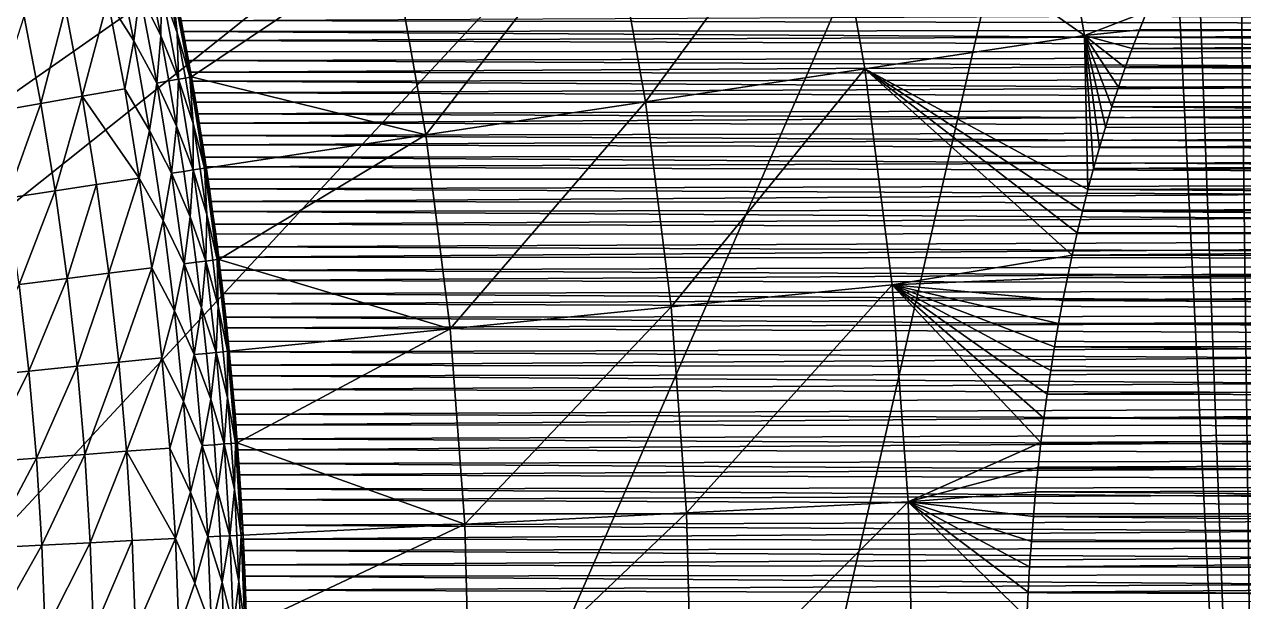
# Model space of a CAD drawing. Header units: millimetres. Extents: x -3250 to 8000, y -3250 to 3250.
# Drawn here: x 2349 to 3173, y 80 to 470 of the extents above; entities that cross this region are included whole.
import ezdxf

# ---------------------------------------------------------------- set-up
doc = ezdxf.new("R2010")
doc.units = ezdxf.units.MM
doc.header["$MEASUREMENT"] = 0
doc.layers.add('MESH_3D', color=2, linetype='CONTINUOUS')

msp = doc.modelspace()

# ---------------------------------------------------------------- linework, layer by layer
at = {"layer": 'MESH_3D'}
for points in [[(2150.48, 2436.79, 32500), (-2326.57, -2269.27, 32500), (3105.61, 957.95, 32500)], [(3105.61, 957.95, 32500), (-2326.57, -2269.27, 32500), (-1962.36, -2590.68, 32500)], [(3105.61, 957.95, 32500), (-1962.36, -2590.68, 32500), (-1625, -2814.58, 32500)], [(3105.61, 957.95, 32500), (-1625, -2814.58, 32500), (-723.19, -3168.52, 32500)], [(3105.61, 957.95, 32500), (-723.19, -3168.52, 32500), (1410.12, -2928.15, 32500)], [(3105.61, 957.95, 32500), (1410.12, -2928.15, 32500), (2382.42, -2210.56, 32500)], [(3105.61, 957.95, 32500), (2382.42, -2210.56, 32500), (3185.56, -643.97, 32500)], [(3105.61, 957.95, 32500), (3185.56, -643.97, 32500), (3128.53, 880.23, 32500)], [(3128.53, 880.23, 32500), (3185.56, -643.97, 32500), (3168.52, 723.19, 32500)], [(3168.52, 723.19, 32500), (3233.85, 323.6, 32500), (3213.7, 484.39, 32500)], [(3168.52, 723.19, 32500), (3185.56, -643.97, 32500), (3233.85, 323.6, 32500)], [(3038.53, 614.25, 24800), (3065.38, 462.03, 24800), (2891.51, 584.53, 24600)], [(3038.53, 614.25, 24800), (3107.48, 478.37, 24858.78), (3065.38, 462.03, 24800)], [(2891.51, 584.53, 24600), (2768.73, 417.32, 24400), (2744.48, 554.81, 24400)], [(2891.51, 584.53, 24600), (2917.05, 439.67, 24600), (2768.73, 417.32, 24400)], [(3065.38, 462.03, 24800), (2917.05, 439.67, 24600), (2891.51, 584.53, 24600)], [(2744.48, 554.81, 24400), (2620.4, 394.96, 24200), (2597.46, 525.09, 24200)], [(2744.48, 554.81, 24400), (2768.73, 417.32, 24400), (2620.4, 394.96, 24200)], [(2597.46, 525.09, 24200), (2462.02, 434.12, 24000), (2450.43, 495.37, 24000)], [(2597.46, 525.09, 24200), (2620.4, 394.96, 24200), (2462.02, 434.12, 24000)], [(2410.89, 518.74, -205.25), (2423.07, 458.47, -205.25), (2405.56, 486.3, -238.11)], [(2410.89, 518.74, -205.25), (2427.16, 490.66, -171.85), (2423.07, 458.47, -205.25)], [(2446.37, 494.54, -71.93), (2452.35, 464.01, -71.93), (2441.73, 493.61, -105.25)], [(2446.37, 494.54, -71.93), (2449.27, 495.13, -38.42), (2452.35, 464.01, -71.93)], [(2449.27, 495.13, -38.42), (2450.43, 495.37), (2462.02, 434.12)], [(2449.27, 495.13, -38.42), (2462.02, 434.12), (2460.86, 433.92, -38.42)], [(2452.35, 464.01, -71.93), (2449.27, 495.13, -38.42), (2460.86, 433.92, -38.42)], [(2450.43, 495.37), (2457.53, 458.86, 544.68), (2462.02, 434.12)], [(2450.43, 495.37), (2454.98, 472.29, 554.29), (2457.53, 458.86, 544.68)], [(2450.43, 495.37, 24000), (2462.02, 434.12, 24000), (2456.41, 464.8, 1851.13)], [(2450.43, 495.37, 24000), (2456.41, 464.8, 1851.13), (2453.85, 478.12, 1841.41)], [(2405.56, 486.3, -238.11), (2388.19, 421.1, -303.82), (2376.95, 480.51, -303.82)], [(2405.56, 486.3, -238.11), (2416.94, 426.17, -238.11), (2388.19, 421.1, -303.82)], [(2423.07, 458.47, -205.25), (2416.94, 426.17, -238.11), (2405.56, 486.3, -238.11)], [(2423.07, 458.47, -205.25), (2427.16, 490.66, -171.85), (2438.64, 430, -171.85)], [(2435.29, 492.3, -138.74), (2441.24, 461.91, -138.74), (2427.16, 490.66, -171.85)], [(2441.24, 461.91, -138.74), (2438.64, 430, -171.85), (2427.16, 490.66, -171.85)], [(2435.29, 492.3, -138.74), (2441.73, 493.61, -105.25), (2441.24, 461.91, -138.74)], [(2441.24, 461.91, -138.74), (2441.73, 493.61, -105.25), (2453.28, 432.58, -105.25)], [(2452.35, 464.01, -71.93), (2453.28, 432.58, -105.25), (2441.73, 493.61, -105.25)], [(2376.95, 480.51, -303.82), (2360.22, 416.17, -355.73), (2349.11, 474.88, -355.73)], [(2376.95, 480.51, -303.82), (2388.19, 421.1, -303.82), (2360.22, 416.17, -355.73)], [(2453.85, 478.12, 1841.41), (4800, 466.99, 1849.55), (4800, 483.04, 1837.71)], [(2453.85, 478.12, 1841.41), (2456.41, 464.8, 1851.13), (4800, 466.99, 1849.55)], [(2454.98, 472.29, 554.29), (4800, 483.04, 562.29), (4800, 466.99, 550.45)], [(3065.38, 462.03, 24800), (3107.48, 478.37, 24858.78), (3102.49, 465.96, 24849.71)], [(4800, 466.99, 24850.45), (3102.49, 465.96, 24849.71), (3107.48, 478.37, 24858.78)], [(4800, 483.04, 24862.29), (4800, 466.99, 24850.45), (3107.48, 478.37, 24858.78)], [(2349.11, 474.88, -355.73), (2360.22, 416.17, -355.73), (2328.01, 410.49, -406.77)], [(2457.53, 458.86, 544.68), (2454.98, 472.29, 554.29), (4800, 466.99, 550.45)], [(2441.24, 461.91, -138.74), (2446.81, 431.44, -138.74), (2438.64, 430, -171.85)], [(2441.24, 461.91, -138.74), (2453.28, 432.58, -105.25), (2446.81, 431.44, -138.74)], [(2452.35, 464.01, -71.93), (2460.86, 433.92, -38.42), (2457.94, 433.4, -71.93)], [(2452.35, 464.01, -71.93), (2457.94, 433.4, -71.93), (2453.28, 432.58, -105.25)], [(2456.41, 464.8, 1851.13), (4800, 450.66, 1860.99), (4800, 466.99, 1849.55)], [(2462.02, 434.12, 24000), (2458.94, 451.23, 1860.6), (2456.41, 464.8, 1851.13)], [(2456.41, 464.8, 1851.13), (2458.94, 451.23, 1860.6), (4800, 450.66, 1860.99)], [(2457.53, 458.86, 544.68), (4800, 466.99, 550.45), (4800, 450.66, 539.01)], [(3065.38, 462.03, 24800), (3067.62, 358.02, 24784.58), (2917.05, 439.67, 24600)], [(3065.38, 462.03, 24800), (3102.49, 465.96, 24849.71), (3097.63, 453.32, 24840.83)], [(3065.38, 462.03, 24800), (3071.46, 372.34, 24791.93), (3067.62, 358.02, 24784.58)], [(3065.38, 462.03, 24800), (3075.46, 386.43, 24799.52), (3071.46, 372.34, 24791.93)], [(3065.38, 462.03, 24800), (3079.6, 400.29, 24807.35), (3075.46, 386.43, 24799.52)], [(3065.38, 462.03, 24800), (3083.9, 413.91, 24815.4), (3079.6, 400.29, 24807.35)], [(3065.38, 462.03, 24800), (3088.33, 427.28, 24823.67), (3083.9, 413.91, 24815.4)], [(3065.38, 462.03, 24800), (3092.91, 440.42, 24832.15), (3088.33, 427.28, 24823.67)], [(3065.38, 462.03, 24800), (3097.63, 453.32, 24840.83), (3092.91, 440.42, 24832.15)], [(4800, 466.99, 24850.45), (4800, 450.66, 24839.01), (3097.63, 453.32, 24840.83)], [(4800, 466.99, 24850.45), (3097.63, 453.32, 24840.83), (3102.49, 465.96, 24849.71)], [(2423.07, 458.47, -205.25), (2433.75, 397.92, -205.25), (2416.94, 426.17, -238.11)], [(2423.07, 458.47, -205.25), (2438.64, 430, -171.85), (2433.75, 397.92, -205.25)], [(2457.53, 458.86, 544.68), (2460.04, 445.19, 535.31), (2462.02, 434.12)], [(2460.04, 445.19, 535.31), (2457.53, 458.86, 544.68), (4800, 450.66, 539.01)], [(4800, 450.66, 24839.01), (3092.91, 440.42, 24832.15), (3097.63, 453.32, 24840.83)], [(2462.02, 434.12, 24000), (2461.43, 437.43, 1869.82), (2458.94, 451.23, 1860.6)], [(2458.94, 451.23, 1860.6), (2461.43, 437.43, 1869.82), (4800, 450.66, 1860.99)], [(2460.04, 445.19, 535.31), (4800, 450.66, 539.01), (4800, 434.04, 527.98)], [(2460.04, 445.19, 535.31), (2462.52, 431.28, 526.21), (2462.02, 434.12)], [(2462.52, 431.28, 526.21), (2460.04, 445.19, 535.31), (4800, 434.04, 527.98)], [(2461.43, 437.43, 1869.82), (4800, 434.04, 1872.02), (4800, 450.66, 1860.99)], [(4800, 450.66, 24839.01), (4800, 434.04, 24827.98), (3092.91, 440.42, 24832.15)], [(2462.02, 434.12, 24000), (2463.89, 423.4, 1878.77), (2461.43, 437.43, 1869.82)], [(2461.43, 437.43, 1869.82), (2463.89, 423.4, 1878.77), (4800, 434.04, 1872.02)], [(2917.05, 439.67, 24600), (2786.09, 278.79, 24400), (2768.73, 417.32, 24400)], [(2917.05, 439.67, 24600), (2935.34, 293.73, 24600), (2786.09, 278.79, 24400)], [(2917.05, 439.67, 24600), (3057.01, 313.73, 24764.08), (2935.34, 293.73, 24600)], [(2917.05, 439.67, 24600), (3060.39, 328.71, 24770.65), (3057.01, 313.73, 24764.08)], [(2917.05, 439.67, 24600), (3063.92, 343.47, 24777.49), (3060.39, 328.71, 24770.65)], [(2917.05, 439.67, 24600), (3067.62, 358.02, 24784.58), (3063.92, 343.47, 24777.49)], [(4800, 434.04, 24827.98), (3088.33, 427.28, 24823.67), (3092.91, 440.42, 24832.15)], [(2433.75, 397.92, -205.25), (2438.64, 430, -171.85), (2448.6, 369.07, -171.85)], [(2446.81, 431.44, -138.74), (2451.99, 400.9, -138.74), (2438.64, 430, -171.85)], [(2451.99, 400.9, -138.74), (2448.6, 369.07, -171.85), (2438.64, 430, -171.85)], [(2446.81, 431.44, -138.74), (2453.28, 432.58, -105.25), (2451.99, 400.9, -138.74)], [(2451.99, 400.9, -138.74), (2453.28, 432.58, -105.25), (2463.3, 371.28, -105.25)], [(2457.94, 433.4, -71.93), (2463.15, 402.73, -71.93), (2453.28, 432.58, -105.25)], [(2463.15, 402.73, -71.93), (2463.3, 371.28, -105.25), (2453.28, 432.58, -105.25)], [(2457.94, 433.4, -71.93), (2460.86, 433.92, -38.42), (2463.15, 402.73, -71.93)], [(2460.86, 433.92, -38.42), (2462.02, 434.12), (2470.91, 372.43, -38.42)], [(2463.15, 402.73, -71.93), (2460.86, 433.92, -38.42), (2470.91, 372.43, -38.42)], [(2470.91, 372.43, -38.42), (2462.02, 434.12), (2472.08, 372.61)], [(2462.02, 434.12), (2467.34, 402.8, 508.8), (2472.08, 372.61)], [(2462.02, 434.12), (2462.52, 431.28, 526.21), (2464.95, 417.15, 517.37)], [(2462.02, 434.12), (2464.95, 417.15, 517.37), (2467.34, 402.8, 508.8)], [(2462.02, 434.12, 24000), (2472.08, 372.61, 24000), (2466.29, 409.15, 1887.46)], [(2462.02, 434.12, 24000), (2466.29, 409.15, 1887.46), (2463.89, 423.4, 1878.77)], [(2620.4, 394.96, 24200), (2472.08, 372.61, 24000), (2462.02, 434.12, 24000)], [(2462.52, 431.28, 526.21), (4800, 434.04, 527.98), (4800, 417.15, 517.37)], [(2464.95, 417.15, 517.37), (2462.52, 431.28, 526.21), (4800, 417.15, 517.37)], [(2463.89, 423.4, 1878.77), (4800, 417.15, 1882.63), (4800, 434.04, 1872.02)], [(4800, 434.04, 24827.98), (4800, 417.15, 24817.37), (3088.33, 427.28, 24823.67)], [(2388.19, 421.1, -303.82), (2369.86, 357.2, -355.73), (2360.22, 416.17, -355.73)], [(2388.19, 421.1, -303.82), (2397.94, 361.43, -303.82), (2369.86, 357.2, -355.73)], [(2416.94, 426.17, -238.11), (2426.81, 365.78, -238.11), (2388.19, 421.1, -303.82)], [(2426.81, 365.78, -238.11), (2397.94, 361.43, -303.82), (2388.19, 421.1, -303.82)], [(2433.75, 397.92, -205.25), (2426.81, 365.78, -238.11), (2416.94, 426.17, -238.11)], [(2463.89, 423.4, 1878.77), (2466.29, 409.15, 1887.46), (4800, 417.15, 1882.63)], [(4800, 417.15, 24817.37), (3083.9, 413.91, 24815.4), (3088.33, 427.28, 24823.67)], [(2360.22, 416.17, -355.73), (2337.52, 352.33, -406.77), (2328.01, 410.49, -406.77)], [(2360.22, 416.17, -355.73), (2369.86, 357.2, -355.73), (2337.52, 352.33, -406.77)], [(2467.34, 402.8, 508.8), (2464.95, 417.15, 517.37), (4800, 417.15, 517.37)], [(2466.29, 409.15, 1887.46), (4800, 400, 1892.82), (4800, 417.15, 1882.63)], [(2467.34, 402.8, 508.8), (4800, 417.15, 517.37), (4800, 400, 507.18)], [(2768.73, 417.32, 24400), (2636.83, 263.85, 24200), (2620.4, 394.96, 24200)], [(2768.73, 417.32, 24400), (2786.09, 278.79, 24400), (2636.83, 263.85, 24200)], [(4800, 400, 24807.18), (3079.6, 400.29, 24807.35), (3083.9, 413.91, 24815.4)], [(4800, 417.15, 24817.37), (4800, 400, 24807.18), (3083.9, 413.91, 24815.4)], [(2472.08, 372.61, 24000), (2468.65, 394.67, 1895.87), (2466.29, 409.15, 1887.46)], [(2466.29, 409.15, 1887.46), (2468.65, 394.67, 1895.87), (4800, 400, 1892.82)], [(2433.75, 397.92, -205.25), (2442.91, 337.12, -205.25), (2426.81, 365.78, -238.11)], [(2433.75, 397.92, -205.25), (2448.6, 369.07, -171.85), (2442.91, 337.12, -205.25)], [(2451.99, 400.9, -138.74), (2456.8, 370.3, -138.74), (2448.6, 369.07, -171.85)], [(2451.99, 400.9, -138.74), (2463.3, 371.28, -105.25), (2456.8, 370.3, -138.74)], [(2463.15, 402.73, -71.93), (2467.98, 371.99, -71.93), (2463.3, 371.28, -105.25)], [(2463.15, 402.73, -71.93), (2470.91, 372.43, -38.42), (2467.98, 371.99, -71.93)], [(2467.34, 402.8, 508.8), (2469.67, 388.23, 500.52), (2472.08, 372.61)], [(2469.67, 388.23, 500.52), (2467.34, 402.8, 508.8), (4800, 400, 507.18)], [(2468.65, 394.67, 1895.87), (4800, 382.6, 1902.58), (4800, 400, 1892.82)], [(2469.67, 388.23, 500.52), (4800, 400, 507.18), (4800, 382.6, 497.42)], [(4800, 400, 24807.18), (3075.46, 386.43, 24799.52), (3079.6, 400.29, 24807.35)], [(4800, 400, 24807.18), (4800, 382.6, 24797.42), (3075.46, 386.43, 24799.52)], [(2472.08, 372.61, 24000), (2470.95, 379.99, 1903.99), (2468.65, 394.67, 1895.87)], [(2468.65, 394.67, 1895.87), (2470.95, 379.99, 1903.99), (4800, 382.6, 1902.58)], [(2469.67, 388.23, 500.52), (2471.95, 373.45, 492.51), (2472.08, 372.61)], [(2471.95, 373.45, 492.51), (2469.67, 388.23, 500.52), (4800, 382.6, 497.42)], [(2620.4, 394.96, 24200), (2480.6, 310.86, 24000), (2472.08, 372.61, 24000)], [(2620.4, 394.96, 24200), (2636.83, 263.85, 24200), (2480.6, 310.86, 24000)], [(2470.95, 379.99, 1903.99), (4800, 364.97, 1911.9), (4800, 382.6, 1902.58)], [(2472.08, 372.61, 24000), (2473.2, 365.1, 1911.83), (2470.95, 379.99, 1903.99)], [(2470.95, 379.99, 1903.99), (2473.2, 365.1, 1911.83), (4800, 364.97, 1911.9)], [(2471.95, 373.45, 492.51), (4800, 382.6, 497.42), (4800, 364.97, 488.1)], [(4800, 382.6, 24797.42), (3071.46, 372.34, 24791.93), (3075.46, 386.43, 24799.52)], [(4800, 382.6, 24797.42), (4800, 364.97, 24788.1), (3071.46, 372.34, 24791.93)], [(2456.8, 370.3, -138.74), (2463.3, 371.28, -105.25), (2461.23, 339.65, -138.74)], [(2461.23, 339.65, -138.74), (2463.3, 371.28, -105.25), (2471.79, 309.76, -105.25)], [(2467.98, 371.99, -71.93), (2472.43, 341.19, -71.93), (2463.3, 371.28, -105.25)], [(2472.43, 341.19, -71.93), (2471.79, 309.76, -105.25), (2463.3, 371.28, -105.25)], [(2467.98, 371.99, -71.93), (2470.91, 372.43, -38.42), (2472.43, 341.19, -71.93)], [(2470.91, 372.43, -38.42), (2472.08, 372.61), (2480.6, 310.86)], [(2470.91, 372.43, -38.42), (2480.6, 310.86), (2479.43, 310.71, -38.42)], [(2472.43, 341.19, -71.93), (2470.91, 372.43, -38.42), (2479.43, 310.71, -38.42)], [(2471.95, 373.45, 492.51), (2474.17, 358.47, 484.81), (2472.08, 372.61)], [(2474.17, 358.47, 484.81), (2471.95, 373.45, 492.51), (4800, 364.97, 488.1)], [(2472.08, 372.61), (2476.32, 343.29, 477.4), (2480.6, 310.86)], [(2472.08, 372.61), (2474.17, 358.47, 484.81), (2476.32, 343.29, 477.4)], [(2472.08, 372.61, 24000), (2480.6, 310.86, 24000), (2477.49, 334.73, 1926.61)], [(2472.08, 372.61, 24000), (2477.49, 334.73, 1926.61), (2475.38, 350.01, 1919.37)], [(2472.08, 372.61, 24000), (2475.38, 350.01, 1919.37), (2473.2, 365.1, 1911.83)], [(4800, 364.97, 24788.1), (3067.62, 358.02, 24784.58), (3071.46, 372.34, 24791.93)], [(2426.81, 365.78, -238.11), (2406.21, 301.54, -303.82), (2397.94, 361.43, -303.82)], [(2426.81, 365.78, -238.11), (2435.18, 305.17, -238.11), (2406.21, 301.54, -303.82)], [(2442.91, 337.12, -205.25), (2435.18, 305.17, -238.11), (2426.81, 365.78, -238.11)], [(2442.91, 337.12, -205.25), (2448.6, 369.07, -171.85), (2457.04, 307.91, -171.85)], [(2456.8, 370.3, -138.74), (2461.23, 339.65, -138.74), (2448.6, 369.07, -171.85)], [(2461.23, 339.65, -138.74), (2457.04, 307.91, -171.85), (2448.6, 369.07, -171.85)], [(2473.2, 365.1, 1911.83), (2475.38, 350.01, 1919.37), (4800, 364.97, 1911.9)], [(2474.17, 358.47, 484.81), (4800, 364.97, 488.1), (4800, 347.11, 479.22)], [(2475.38, 350.01, 1919.37), (4800, 347.11, 1920.78), (4800, 364.97, 1911.9)], [(4800, 364.97, 24788.1), (4800, 347.11, 24779.22), (3067.62, 358.02, 24784.58)], [(2369.86, 357.2, -355.73), (2345.58, 293.94, -406.77), (2337.52, 352.33, -406.77)], [(2369.86, 357.2, -355.73), (2378.03, 298.01, -355.73), (2345.58, 293.94, -406.77)], [(2397.94, 361.43, -303.82), (2378.03, 298.01, -355.73), (2369.86, 357.2, -355.73)], [(2397.94, 361.43, -303.82), (2406.21, 301.54, -303.82), (2378.03, 298.01, -355.73)], [(2476.32, 343.29, 477.4), (2474.17, 358.47, 484.81), (4800, 347.11, 479.22)], [(4800, 347.11, 24779.22), (3063.92, 343.47, 24777.49), (3067.62, 358.02, 24784.58)], [(2475.38, 350.01, 1919.37), (2477.49, 334.73, 1926.61), (4800, 347.11, 1920.78)], [(2476.32, 343.29, 477.4), (4800, 347.11, 479.22), (4800, 329.03, 470.8)], [(2477.49, 334.73, 1926.61), (4800, 329.03, 1929.2), (4800, 347.11, 1920.78)], [(4800, 347.11, 24779.22), (4800, 329.03, 24770.8), (3063.92, 343.47, 24777.49)], [(2461.23, 339.65, -138.74), (2465.27, 308.94, -138.74), (2457.04, 307.91, -171.85)], [(2461.23, 339.65, -138.74), (2471.79, 309.76, -105.25), (2465.27, 308.94, -138.74)], [(2472.43, 341.19, -71.93), (2476.49, 310.34, -71.93), (2471.79, 309.76, -105.25)], [(2472.43, 341.19, -71.93), (2479.43, 310.71, -38.42), (2476.49, 310.34, -71.93)], [(2476.32, 343.29, 477.4), (2478.4, 327.92, 470.3), (2480.6, 310.86)], [(2478.4, 327.92, 470.3), (2476.32, 343.29, 477.4), (4800, 329.03, 470.8)], [(4800, 329.03, 24770.8), (3060.39, 328.71, 24770.65), (3063.92, 343.47, 24777.49)], [(2442.91, 337.12, -205.25), (2450.56, 276.11, -205.25), (2435.18, 305.17, -238.11)], [(2442.91, 337.12, -205.25), (2457.04, 307.91, -171.85), (2450.56, 276.11, -205.25)], [(2480.6, 310.86, 24000), (2479.53, 319.26, 1933.53), (2477.49, 334.73, 1926.61)], [(2477.49, 334.73, 1926.61), (2479.53, 319.26, 1933.53), (4800, 329.03, 1929.2)], [(2480.41, 312.37, 463.51), (2478.4, 327.92, 470.3), (4800, 329.03, 470.8)], [(2478.4, 327.92, 470.3), (2480.41, 312.37, 463.51), (2480.6, 310.86)], [(2479.53, 319.26, 1933.53), (4800, 310.75, 1937.18), (4800, 329.03, 1929.2)], [(2480.41, 312.37, 463.51), (4800, 329.03, 470.8), (4800, 310.75, 462.82)], [(4800, 329.03, 24770.8), (3057.01, 313.73, 24764.08), (3060.39, 328.71, 24770.65)], [(4800, 329.03, 24770.8), (4800, 310.75, 24762.82), (3057.01, 313.73, 24764.08)], [(2480.6, 310.86, 24000), (2481.5, 303.61, 1940.15), (2479.53, 319.26, 1933.53)], [(2479.53, 319.26, 1933.53), (2481.5, 303.61, 1940.15), (4800, 310.75, 1937.18)], [(2935.34, 293.73, 24600), (3057.01, 313.73, 24764.08), (3053.79, 298.54, 24757.79)], [(4800, 310.75, 24762.82), (3053.79, 298.54, 24757.79), (3057.01, 313.73, 24764.08)], [(2435.18, 305.17, -238.11), (2412.98, 241.46, -303.82), (2406.21, 301.54, -303.82)], [(2435.18, 305.17, -238.11), (2442.03, 244.36, -238.11), (2412.98, 241.46, -303.82)], [(2450.56, 276.11, -205.25), (2442.03, 244.36, -238.11), (2435.18, 305.17, -238.11)], [(2450.56, 276.11, -205.25), (2457.04, 307.91, -171.85), (2463.96, 246.56, -171.85)], [(2465.27, 308.94, -138.74), (2468.93, 278.18, -138.74), (2457.04, 307.91, -171.85)], [(2468.93, 278.18, -138.74), (2463.96, 246.56, -171.85), (2457.04, 307.91, -171.85)], [(2465.27, 308.94, -138.74), (2471.79, 309.76, -105.25), (2468.93, 278.18, -138.74)], [(2468.93, 278.18, -138.74), (2471.79, 309.76, -105.25), (2478.74, 248.04, -105.25)], [(2476.49, 310.34, -71.93), (2480.16, 279.45, -71.93), (2471.79, 309.76, -105.25)], [(2480.16, 279.45, -71.93), (2478.74, 248.04, -105.25), (2471.79, 309.76, -105.25)], [(2476.49, 310.34, -71.93), (2479.43, 310.71, -38.42), (2480.16, 279.45, -71.93)], [(2479.43, 310.71, -38.42), (2480.6, 310.86), (2487.58, 248.92)], [(2479.43, 310.71, -38.42), (2487.58, 248.92), (2486.4, 248.8, -38.42)], [(2480.16, 279.45, -71.93), (2479.43, 310.71, -38.42), (2486.4, 248.8, -38.42)], [(2480.41, 312.37, 463.51), (2482.34, 296.64, 457.03), (2480.6, 310.86)], [(2482.34, 296.64, 457.03), (2480.41, 312.37, 463.51), (4800, 310.75, 462.82)], [(2480.6, 310.86), (2484.19, 280.75, 450.88), (2487.58, 248.92)], [(2480.6, 310.86), (2482.34, 296.64, 457.03), (2484.19, 280.75, 450.88)], [(2480.6, 310.86, 24000), (2487.58, 248.92, 24000), (2485.18, 271.81, 1952.41)], [(2480.6, 310.86, 24000), (2485.18, 271.81, 1952.41), (2483.38, 287.8, 1946.44)], [(2480.6, 310.86, 24000), (2483.38, 287.8, 1946.44), (2481.5, 303.61, 1940.15)], [(2636.83, 263.85, 24200), (2487.58, 248.92, 24000), (2480.6, 310.86, 24000)], [(2481.5, 303.61, 1940.15), (4800, 292.27, 1944.7), (4800, 310.75, 1937.18)], [(2482.34, 296.64, 457.03), (4800, 310.75, 462.82), (4800, 292.27, 455.3)], [(4800, 310.75, 24762.82), (4800, 292.27, 24755.3), (3053.79, 298.54, 24757.79)], [(2378.03, 298.01, -355.73), (2352.18, 235.37, -406.77), (2345.58, 293.94, -406.77)], [(2378.03, 298.01, -355.73), (2384.72, 238.63, -355.73), (2352.18, 235.37, -406.77)], [(2406.21, 301.54, -303.82), (2384.72, 238.63, -355.73), (2378.03, 298.01, -355.73)], [(2406.21, 301.54, -303.82), (2412.98, 241.46, -303.82), (2384.72, 238.63, -355.73)], [(2481.5, 303.61, 1940.15), (2483.38, 287.8, 1946.44), (4800, 292.27, 1944.7)], [(2484.19, 280.75, 450.88), (2482.34, 296.64, 457.03), (4800, 292.27, 455.3)], [(2935.34, 293.73, 24600), (3053.79, 298.54, 24757.79), (3050.73, 283.16, 24751.79)], [(4800, 292.27, 24755.3), (3050.73, 283.16, 24751.79), (3053.79, 298.54, 24757.79)], [(2345.58, 293.94, -406.77), (2352.18, 235.37, -406.77), (2316.37, 231.79, -455.71)], [(2483.38, 287.8, 1946.44), (4800, 273.62, 1951.75), (4800, 292.27, 1944.7)], [(2484.19, 280.75, 450.88), (4800, 292.27, 455.3), (4800, 273.62, 448.25)], [(2935.34, 293.73, 24600), (2796.52, 139.57, 24400), (2786.09, 278.79, 24400)], [(2935.34, 293.73, 24600), (2946.33, 147.05, 24600), (2796.52, 139.57, 24400)], [(2935.34, 293.73, 24600), (3037.93, 203.52, 24726.32), (3035.88, 187.1, 24722.19)], [(2935.34, 293.73, 24600), (3040.15, 219.78, 24730.78), (3037.93, 203.52, 24726.32)], [(2935.34, 293.73, 24600), (3042.54, 235.88, 24735.57), (3040.15, 219.78, 24730.78)], [(2935.34, 293.73, 24600), (3045.11, 251.82, 24740.67), (3042.54, 235.88, 24735.57)], [(2935.34, 293.73, 24600), (3047.83, 267.58, 24746.08), (3045.11, 251.82, 24740.67)], [(2935.34, 293.73, 24600), (3050.73, 283.16, 24751.79), (3047.83, 267.58, 24746.08)], [(2935.34, 293.73, 24600), (3035.88, 187.1, 24722.19), (2946.33, 147.05, 24600)], [(4800, 292.27, 24755.3), (4800, 273.62, 24748.25), (3050.73, 283.16, 24751.79)], [(2483.38, 287.8, 1946.44), (2485.18, 271.81, 1952.41), (4800, 273.62, 1951.75)], [(2484.19, 280.75, 450.88), (2485.95, 264.69, 445.06), (2487.58, 248.92)], [(2485.95, 264.69, 445.06), (2484.19, 280.75, 450.88), (4800, 273.62, 448.25)], [(4800, 273.62, 24748.25), (3047.83, 267.58, 24746.08), (3050.73, 283.16, 24751.79)], [(2450.56, 276.11, -205.25), (2456.68, 214.93, -205.25), (2442.03, 244.36, -238.11)], [(2450.56, 276.11, -205.25), (2463.96, 246.56, -171.85), (2456.68, 214.93, -205.25)], [(2468.93, 278.18, -138.74), (2472.21, 247.38, -138.74), (2463.96, 246.56, -171.85)], [(2468.93, 278.18, -138.74), (2478.74, 248.04, -105.25), (2472.21, 247.38, -138.74)], [(2480.16, 279.45, -71.93), (2483.45, 248.51, -71.93), (2478.74, 248.04, -105.25)], [(2480.16, 279.45, -71.93), (2486.4, 248.8, -38.42), (2483.45, 248.51, -71.93)], [(2485.18, 271.81, 1952.41), (4800, 254.79, 1958.34), (4800, 273.62, 1951.75)], [(2487.58, 248.92, 24000), (2486.89, 255.67, 1958.04), (2485.18, 271.81, 1952.41)], [(2485.18, 271.81, 1952.41), (2486.89, 255.67, 1958.04), (4800, 254.79, 1958.34)], [(2485.95, 264.69, 445.06), (4800, 273.62, 448.25), (4800, 254.79, 441.66)], [(2786.09, 278.79, 24400), (2646.71, 132.09, 24200), (2636.83, 263.85, 24200)], [(2786.09, 278.79, 24400), (2796.52, 139.57, 24400), (2646.71, 132.09, 24200)], [(4800, 273.62, 24748.25), (4800, 254.79, 24741.66), (3047.83, 267.58, 24746.08)], [(2485.95, 264.69, 445.06), (2487.62, 248.48, 439.57), (2487.58, 248.92)], [(2487.62, 248.48, 439.57), (2485.95, 264.69, 445.06), (4800, 254.79, 441.66)], [(2636.83, 263.85, 24200), (2493.01, 186.83, 24000), (2487.58, 248.92, 24000)], [(2636.83, 263.85, 24200), (2646.71, 132.09, 24200), (2493.01, 186.83, 24000)], [(4800, 254.79, 24741.66), (3045.11, 251.82, 24740.67), (3047.83, 267.58, 24746.08)], [(2487.58, 248.92, 24000), (2488.51, 239.38, 1963.34), (2486.89, 255.67, 1958.04)], [(2486.89, 255.67, 1958.04), (2488.51, 239.38, 1963.34), (4800, 254.79, 1958.34)], [(2472.21, 247.38, -138.74), (2475.1, 216.54, -138.74), (2463.96, 246.56, -171.85)], [(2472.21, 247.38, -138.74), (2478.74, 248.04, -105.25), (2475.1, 216.54, -138.74)], [(2475.1, 216.54, -138.74), (2478.74, 248.04, -105.25), (2484.16, 186.16, -105.25)], [(2483.45, 248.51, -71.93), (2486.36, 217.53, -71.93), (2478.74, 248.04, -105.25)], [(2486.36, 217.53, -71.93), (2484.16, 186.16, -105.25), (2478.74, 248.04, -105.25)], [(2483.45, 248.51, -71.93), (2486.4, 248.8, -38.42), (2486.36, 217.53, -71.93)], [(2486.36, 217.53, -71.93), (2486.4, 248.8, -38.42), (2491.83, 186.74, -38.42)], [(2486.4, 248.8, -38.42), (2487.58, 248.92), (2493.01, 186.83)], [(2486.4, 248.8, -38.42), (2493.01, 186.83), (2491.83, 186.74, -38.42)], [(2487.58, 248.92), (2490.68, 215.63, 429.61), (2493.01, 186.83)], [(2487.58, 248.92), (2489.2, 232.13, 434.42), (2490.68, 215.63, 429.61)], [(2487.62, 248.48, 439.57), (2489.2, 232.13, 434.42), (2487.58, 248.92)], [(2487.58, 248.92, 24000), (2493.01, 186.83, 24000), (2490.04, 222.95, 1968.3)], [(2487.58, 248.92, 24000), (2490.04, 222.95, 1968.3), (2488.51, 239.38, 1963.34)], [(2487.62, 248.48, 439.57), (4800, 254.79, 441.66), (4800, 235.8, 435.54)], [(2489.2, 232.13, 434.42), (2487.62, 248.48, 439.57), (4800, 235.8, 435.54)], [(2488.51, 239.38, 1963.34), (4800, 235.8, 1964.46), (4800, 254.79, 1958.34)], [(4800, 235.8, 24735.54), (3042.54, 235.88, 24735.57), (3045.11, 251.82, 24740.67)], [(4800, 254.79, 24741.66), (4800, 235.8, 24735.54), (3045.11, 251.82, 24740.67)], [(2412.98, 241.46, -303.82), (2389.93, 179.1, -355.73), (2384.72, 238.63, -355.73)], [(2412.98, 241.46, -303.82), (2418.25, 181.22, -303.82), (2389.93, 179.1, -355.73)], [(2442.03, 244.36, -238.11), (2418.25, 181.22, -303.82), (2412.98, 241.46, -303.82)], [(2442.03, 244.36, -238.11), (2447.36, 183.4, -238.11), (2418.25, 181.22, -303.82)], [(2456.68, 214.93, -205.25), (2447.36, 183.4, -238.11), (2442.03, 244.36, -238.11)], [(2456.68, 214.93, -205.25), (2463.96, 246.56, -171.85), (2469.34, 185.05, -171.85)], [(2475.1, 216.54, -138.74), (2469.34, 185.05, -171.85), (2463.96, 246.56, -171.85)], [(2488.51, 239.38, 1963.34), (2490.04, 222.95, 1968.3), (4800, 235.8, 1964.46)], [(2352.18, 235.37, -406.77), (2321.43, 173.97, -455.71), (2316.37, 231.79, -455.71)], [(2352.18, 235.37, -406.77), (2357.32, 176.66, -406.77), (2321.43, 173.97, -455.71)], [(2384.72, 238.63, -355.73), (2357.32, 176.66, -406.77), (2352.18, 235.37, -406.77)], [(2384.72, 238.63, -355.73), (2389.93, 179.1, -355.73), (2357.32, 176.66, -406.77)], [(2489.2, 232.13, 434.42), (4800, 235.8, 435.54), (4800, 216.67, 429.9)], [(2490.68, 215.63, 429.61), (2489.2, 232.13, 434.42), (4800, 216.67, 429.9)], [(2490.04, 222.95, 1968.3), (4800, 216.67, 1970.1), (4800, 235.8, 1964.46)], [(4800, 235.8, 24735.54), (3040.15, 219.78, 24730.78), (3042.54, 235.88, 24735.57)], [(4800, 235.8, 24735.54), (4800, 216.67, 24729.9), (3040.15, 219.78, 24730.78)], [(2493.01, 186.83, 24000), (2491.47, 206.39, 1972.92), (2490.04, 222.95, 1968.3)], [(2490.04, 222.95, 1968.3), (2491.47, 206.39, 1972.92), (4800, 216.67, 1970.1)], [(2456.68, 214.93, -205.25), (2461.28, 153.62, -205.25), (2447.36, 183.4, -238.11)], [(2456.68, 214.93, -205.25), (2469.34, 185.05, -171.85), (2461.28, 153.62, -205.25)], [(2475.1, 216.54, -138.74), (2477.61, 185.67, -138.74), (2469.34, 185.05, -171.85)], [(2475.1, 216.54, -138.74), (2484.16, 186.16, -105.25), (2477.61, 185.67, -138.74)], [(2486.36, 217.53, -71.93), (2488.88, 186.52, -71.93), (2484.16, 186.16, -105.25)], [(2486.36, 217.53, -71.93), (2491.83, 186.74, -38.42), (2488.88, 186.52, -71.93)], [(2492.07, 199, 425.15), (2490.68, 215.63, 429.61), (4800, 216.67, 429.9)], [(2490.68, 215.63, 429.61), (2492.07, 199, 425.15), (2493.01, 186.83)], [(2491.47, 206.39, 1972.92), (4800, 197.41, 1975.26), (4800, 216.67, 1970.1)], [(2492.07, 199, 425.15), (4800, 216.67, 429.9), (4800, 197.41, 424.74)], [(4800, 216.67, 24729.9), (3037.93, 203.52, 24726.32), (3040.15, 219.78, 24730.78)], [(4800, 216.67, 24729.9), (4800, 197.41, 24724.74), (3037.93, 203.52, 24726.32)], [(2493.01, 186.83, 24000), (2492.79, 189.69, 1977.19), (2491.47, 206.39, 1972.92)], [(2491.47, 206.39, 1972.92), (2492.79, 189.69, 1977.19), (4800, 197.41, 1975.26)], [(2492.07, 199, 425.15), (2493.35, 182.25, 421.04), (2493.01, 186.83)], [(2493.35, 182.25, 421.04), (2492.07, 199, 425.15), (4800, 197.41, 424.74)], [(4800, 197.41, 24724.74), (3035.88, 187.1, 24722.19), (3037.93, 203.52, 24726.32)], [(2492.79, 189.69, 1977.19), (4800, 178.02, 1979.94), (4800, 197.41, 1975.26)], [(2493.01, 186.83, 24000), (2494.02, 172.88, 1981.1), (2492.79, 189.69, 1977.19)], [(2492.79, 189.69, 1977.19), (2494.02, 172.88, 1981.1), (4800, 178.02, 1979.94)], [(2493.35, 182.25, 421.04), (4800, 197.41, 424.74), (4800, 178.02, 420.06)], [(4800, 197.41, 24724.74), (4800, 178.02, 24720.06), (3035.88, 187.1, 24722.19)], [(2418.25, 181.22, -303.82), (2393.65, 119.46, -355.73), (2389.93, 179.1, -355.73)], [(2418.25, 181.22, -303.82), (2422.02, 120.88, -303.82), (2393.65, 119.46, -355.73)], [(2447.36, 183.4, -238.11), (2451.17, 122.33, -238.11), (2418.25, 181.22, -303.82)], [(2451.17, 122.33, -238.11), (2422.02, 120.88, -303.82), (2418.25, 181.22, -303.82)], [(2461.28, 153.62, -205.25), (2451.17, 122.33, -238.11), (2447.36, 183.4, -238.11)], [(2461.28, 153.62, -205.25), (2469.34, 185.05, -171.85), (2473.18, 123.43, -171.85)], [(2477.61, 185.67, -138.74), (2479.73, 154.77, -138.74), (2469.34, 185.05, -171.85)], [(2479.73, 154.77, -138.74), (2473.18, 123.43, -171.85), (2469.34, 185.05, -171.85)], [(2477.61, 185.67, -138.74), (2484.16, 186.16, -105.25), (2479.73, 154.77, -138.74)], [(2479.73, 154.77, -138.74), (2484.16, 186.16, -105.25), (2488.03, 124.17, -105.25)], [(2488.88, 186.52, -71.93), (2491.01, 155.47, -71.93), (2484.16, 186.16, -105.25)], [(2491.01, 155.47, -71.93), (2488.03, 124.17, -105.25), (2484.16, 186.16, -105.25)], [(2488.88, 186.52, -71.93), (2491.83, 186.74, -38.42), (2491.01, 155.47, -71.93)], [(2491.01, 155.47, -71.93), (2491.83, 186.74, -38.42), (2495.71, 124.56, -38.42)], [(2491.83, 186.74, -38.42), (2493.01, 186.83), (2496.89, 124.61)], [(2491.83, 186.74, -38.42), (2496.89, 124.61), (2495.71, 124.56, -38.42)], [(2493.01, 186.83), (2493.35, 182.25, 421.04), (2494.52, 165.39, 417.28)], [(2493.01, 186.83), (2494.52, 165.39, 417.28), (2495.59, 148.42, 413.89)], [(2493.01, 186.83), (2495.59, 148.42, 413.89), (2496.89, 124.61)], [(2493.01, 186.83, 24000), (2496.89, 124.61, 24000), (2495.13, 155.96, 1984.65)], [(2493.01, 186.83, 24000), (2495.13, 155.96, 1984.65), (2494.02, 172.88, 1981.1)], [(2646.71, 132.09, 24200), (2496.89, 124.61, 24000), (2493.01, 186.83, 24000)], [(2494.52, 165.39, 417.28), (2493.35, 182.25, 421.04), (4800, 178.02, 420.06)], [(2946.33, 147.05, 24600), (3035.88, 187.1, 24722.19), (3034, 170.56, 24718.39)], [(4800, 178.02, 24720.06), (3034, 170.56, 24718.39), (3035.88, 187.1, 24722.19)], [(2357.32, 176.66, -406.77), (2325.05, 116.04, -455.71), (2321.43, 173.97, -455.71)], [(2357.32, 176.66, -406.77), (2360.99, 117.83, -406.77), (2325.05, 116.04, -455.71)], [(2389.93, 179.1, -355.73), (2360.99, 117.83, -406.77), (2357.32, 176.66, -406.77)], [(2389.93, 179.1, -355.73), (2393.65, 119.46, -355.73), (2360.99, 117.83, -406.77)], [(2494.02, 172.88, 1981.1), (4800, 158.52, 1984.14), (4800, 178.02, 1979.94)], [(2494.52, 165.39, 417.28), (4800, 178.02, 420.06), (4800, 158.52, 415.86)], [(4800, 178.02, 24720.06), (4800, 158.52, 24715.86), (3034, 170.56, 24718.39)], [(2494.02, 172.88, 1981.1), (2495.13, 155.96, 1984.65), (4800, 158.52, 1984.14)], [(2495.59, 148.42, 413.89), (2494.52, 165.39, 417.28), (4800, 158.52, 415.86)], [(2946.33, 147.05, 24600), (3034, 170.56, 24718.39), (3032.3, 153.88, 24714.94)], [(4800, 158.52, 24715.86), (3032.3, 153.88, 24714.94), (3034, 170.56, 24718.39)], [(2495.13, 155.96, 1984.65), (4800, 138.92, 1987.85), (4800, 158.52, 1984.14)], [(2495.59, 148.42, 413.89), (4800, 158.52, 415.86), (4800, 138.92, 412.15)], [(4800, 158.52, 24715.86), (4800, 138.92, 24712.15), (3032.3, 153.88, 24714.94)], [(2461.28, 153.62, -205.25), (2464.34, 92.21, -205.25), (2451.17, 122.33, -238.11)], [(2461.28, 153.62, -205.25), (2473.18, 123.43, -171.85), (2464.34, 92.21, -205.25)], [(2479.73, 154.77, -138.74), (2481.46, 123.84, -138.74), (2473.18, 123.43, -171.85)], [(2479.73, 154.77, -138.74), (2488.03, 124.17, -105.25), (2481.46, 123.84, -138.74)], [(2491.01, 155.47, -71.93), (2492.75, 124.41, -71.93), (2488.03, 124.17, -105.25)], [(2491.01, 155.47, -71.93), (2495.71, 124.56, -38.42), (2492.75, 124.41, -71.93)], [(2496.89, 124.61, 24000), (2496.14, 138.93, 1987.84), (2495.13, 155.96, 1984.65)], [(2495.13, 155.96, 1984.65), (2496.14, 138.93, 1987.84), (4800, 138.92, 1987.85)], [(2495.59, 148.42, 413.89), (2496.55, 131.35, 410.86), (2496.89, 124.61)], [(2496.55, 131.35, 410.86), (2495.59, 148.42, 413.89), (4800, 138.92, 412.15)], [(2946.33, 147.05, 24600), (3032.3, 153.88, 24714.94), (3030.78, 137.08, 24711.83)], [(4800, 138.92, 24712.15), (3030.78, 137.08, 24711.83), (3032.3, 153.88, 24714.94)], [(2946.33, 147.05, 24600), (2800, 0, 24400), (2796.52, 139.57, 24400)], [(2946.33, 147.05, 24600), (2950, 0, 24600), (2800, 0, 24400)], [(2946.33, 147.05, 24600), (3026.45, 68.98, 24702.98), (2950, 0, 24600)], [(2946.33, 147.05, 24600), (3027.26, 86.12, 24704.65), (3026.45, 68.98, 24702.98)], [(2946.33, 147.05, 24600), (3028.25, 103.19, 24706.68), (3027.26, 86.12, 24704.65)], [(2946.33, 147.05, 24600), (3029.43, 120.18, 24709.08), (3028.25, 103.19, 24706.68)], [(2946.33, 147.05, 24600), (3030.78, 137.08, 24711.83), (3029.43, 120.18, 24709.08)], [(2496.89, 124.61, 24000), (2497.03, 121.81, 1990.67), (2496.14, 138.93, 1987.84)], [(2496.14, 138.93, 1987.84), (2497.03, 121.81, 1990.67), (4800, 138.92, 1987.85)], [(2496.55, 131.35, 410.86), (4800, 138.92, 412.15), (4800, 119.23, 408.94)], [(2646.71, 132.09, 24200), (2499.22, 62.33, 24000), (2496.89, 124.61, 24000)], [(2497.03, 121.81, 1990.67), (4800, 119.23, 1991.06), (4800, 138.92, 1987.85)], [(2646.71, 132.09, 24200), (2650, 0, 24200), (2499.22, 62.33, 24000)], [(2796.52, 139.57, 24400), (2650, 0, 24200), (2646.71, 132.09, 24200)], [(2796.52, 139.57, 24400), (2800, 0, 24400), (2650, 0, 24200)], [(4800, 119.23, 24708.94), (3029.43, 120.18, 24709.08), (3030.78, 137.08, 24711.83)], [(4800, 138.92, 24712.15), (4800, 119.23, 24708.94), (3030.78, 137.08, 24711.83)], [(2481.46, 123.84, -138.74), (2482.82, 92.9, -138.74), (2473.18, 123.43, -171.85)], [(2481.46, 123.84, -138.74), (2488.03, 124.17, -105.25), (2482.82, 92.9, -138.74)], [(2482.82, 92.9, -138.74), (2488.03, 124.17, -105.25), (2490.35, 62.11, -105.25)], [(2492.75, 124.41, -71.93), (2494.11, 93.32, -71.93), (2488.03, 124.17, -105.25)], [(2494.11, 93.32, -71.93), (2490.35, 62.11, -105.25), (2488.03, 124.17, -105.25)], [(2492.75, 124.41, -71.93), (2495.71, 124.56, -38.42), (2494.11, 93.32, -71.93)], [(2494.11, 93.32, -71.93), (2495.71, 124.56, -38.42), (2498.04, 62.3, -38.42)], [(2495.71, 124.56, -38.42), (2496.89, 124.61), (2499.22, 62.33)], [(2495.71, 124.56, -38.42), (2499.22, 62.33), (2498.04, 62.3, -38.42)], [(2496.55, 131.35, 410.86), (2497.39, 114.18, 408.19), (2496.89, 124.61)], [(2497.39, 114.18, 408.19), (2496.55, 131.35, 410.86), (4800, 119.23, 408.94)], [(2496.89, 124.61), (2497.39, 114.18, 408.19), (2498.12, 96.94, 405.89)], [(2496.89, 124.61), (2498.12, 96.94, 405.89), (2499.22, 62.33)], [(2496.89, 124.61, 24000), (2499.22, 62.33, 24000), (2498.47, 87.31, 1995.22)], [(2496.89, 124.61, 24000), (2498.47, 87.31, 1995.22), (2497.81, 104.6, 1993.13)], [(2496.89, 124.61, 24000), (2497.81, 104.6, 1993.13), (2497.03, 121.81, 1990.67)], [(2360.99, 117.83, -406.77), (2327.22, 58.04, -455.71), (2325.05, 116.04, -455.71)], [(2360.99, 117.83, -406.77), (2363.19, 58.93, -406.77), (2327.22, 58.04, -455.71)], [(2393.65, 119.46, -355.73), (2363.19, 58.93, -406.77), (2360.99, 117.83, -406.77)], [(2393.65, 119.46, -355.73), (2395.88, 59.75, -355.73), (2363.19, 58.93, -406.77)], [(2422.02, 120.88, -303.82), (2395.88, 59.75, -355.73), (2393.65, 119.46, -355.73)], [(2422.02, 120.88, -303.82), (2424.28, 60.46, -303.82), (2395.88, 59.75, -355.73)], [(2451.17, 122.33, -238.11), (2424.28, 60.46, -303.82), (2422.02, 120.88, -303.82)], [(2451.17, 122.33, -238.11), (2453.46, 61.19, -238.11), (2424.28, 60.46, -303.82)], [(2464.34, 92.21, -205.25), (2453.46, 61.19, -238.11), (2451.17, 122.33, -238.11)], [(2464.34, 92.21, -205.25), (2473.18, 123.43, -171.85), (2475.49, 61.73, -171.85)], [(2482.82, 92.9, -138.74), (2475.49, 61.73, -171.85), (2473.18, 123.43, -171.85)], [(2497.03, 121.81, 1990.67), (2497.81, 104.6, 1993.13), (4800, 119.23, 1991.06)], [(2497.39, 114.18, 408.19), (4800, 119.23, 408.94), (4800, 99.47, 406.21)], [(2497.81, 104.6, 1993.13), (4800, 99.47, 1993.79), (4800, 119.23, 1991.06)], [(4800, 119.23, 24708.94), (3028.25, 103.19, 24706.68), (3029.43, 120.18, 24709.08)], [(4800, 119.23, 24708.94), (4800, 99.47, 24706.21), (3028.25, 103.19, 24706.68)], [(2498.12, 96.94, 405.89), (2497.39, 114.18, 408.19), (4800, 99.47, 406.21)], [(2497.81, 104.6, 1993.13), (2498.47, 87.31, 1995.22), (4800, 99.47, 1993.79)], [(2498.12, 96.94, 405.89), (4800, 99.47, 406.21), (4800, 79.65, 403.98)], [(2498.47, 87.31, 1995.22), (4800, 79.65, 1996.02), (4800, 99.47, 1993.79)], [(4800, 99.47, 24706.21), (3027.26, 86.12, 24704.65), (3028.25, 103.19, 24706.68)], [(4800, 99.47, 24706.21), (4800, 79.65, 24703.98), (3027.26, 86.12, 24704.65)], [(2464.34, 92.21, -205.25), (2475.49, 61.73, -171.85), (2453.46, 61.19, -238.11)], [(2482.82, 92.9, -138.74), (2483.78, 61.94, -138.74), (2475.49, 61.73, -171.85)], [(2482.82, 92.9, -138.74), (2490.35, 62.11, -105.25), (2483.78, 61.94, -138.74)], [(2494.11, 93.32, -71.93), (2495.08, 62.22, -71.93), (2490.35, 62.11, -105.25)], [(2494.11, 93.32, -71.93), (2498.04, 62.3, -38.42), (2495.08, 62.22, -71.93)], [(2498.12, 96.94, 405.89), (2498.73, 79.62, 403.97), (2499.22, 62.33)], [(2498.73, 79.62, 403.97), (2498.12, 96.94, 405.89), (4800, 79.65, 403.98)], [(2499.22, 62.33, 24000), (2499.02, 69.96, 1996.94), (2498.47, 87.31, 1995.22)], [(2498.47, 87.31, 1995.22), (2499.02, 69.96, 1996.94), (4800, 79.65, 1996.02)], [(4800, 79.65, 24703.98), (3026.45, 68.98, 24702.98), (3027.26, 86.12, 24704.65)], [(4800, 79.65, 24703.98), (4800, 59.78, 24702.24), (3026.45, 68.98, 24702.98)]]:
    msp.add_3dface(points, dxfattribs=at)

doc.saveas('drawing.dxf')
